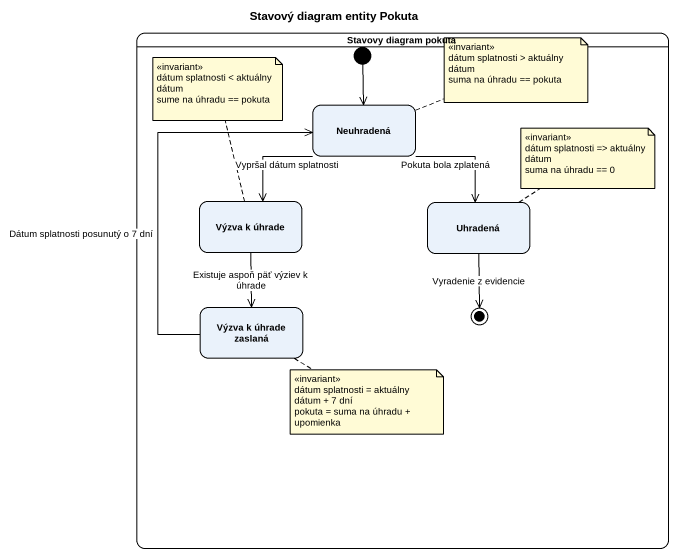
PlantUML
@startuml
title Stavový diagram entity Pokuta
hide empty description
state "Stavovy diagram pokuta" as Stavovy_diagram_pokuta {
  state Neuhradená
  state "Výzva k úhrade" as Výzva_k_úhrade
  state Uhradená
  state "Výzva k úhrade zaslaná" as Výzva_k_úhrade_zaslaná
  [*] --> Neuhradená
  Uhradená --> [*] : Vyradenie z evidencie
}
Neuhradená --> Výzva_k_úhrade : Vypršal dátum splatnosti
Neuhradená --> Uhradená : Pokuta bola zplatená
Výzva_k_úhrade --> Výzva_k_úhrade_zaslaná : Existuje aspoň päť výziev k úhrade
Výzva_k_úhrade_zaslaná -up-> Neuhradená : Dátum splatnosti posunutý o 7 dní
note top of Výzva_k_úhrade
  <<invariant>>
  dátum splatnosti < aktuálny dátum
  sume na úhradu == pokuta
end note
note right of Neuhradená
  <<invariant>>
  dátum splatnosti > aktuálny dátum
  suma na úhradu == pokuta
end note
note top of Uhradená
  <<invariant>>
  dátum splatnosti => aktuálny dátum
  suma na úhradu == 0
end note
note bottom of Výzva_k_úhrade_zaslaná
  <<invariant>>
  dátum splatnosti = aktuálny dátum + 7 dní
  pokuta = suma na úhradu + upomienka
end note
@enduml
